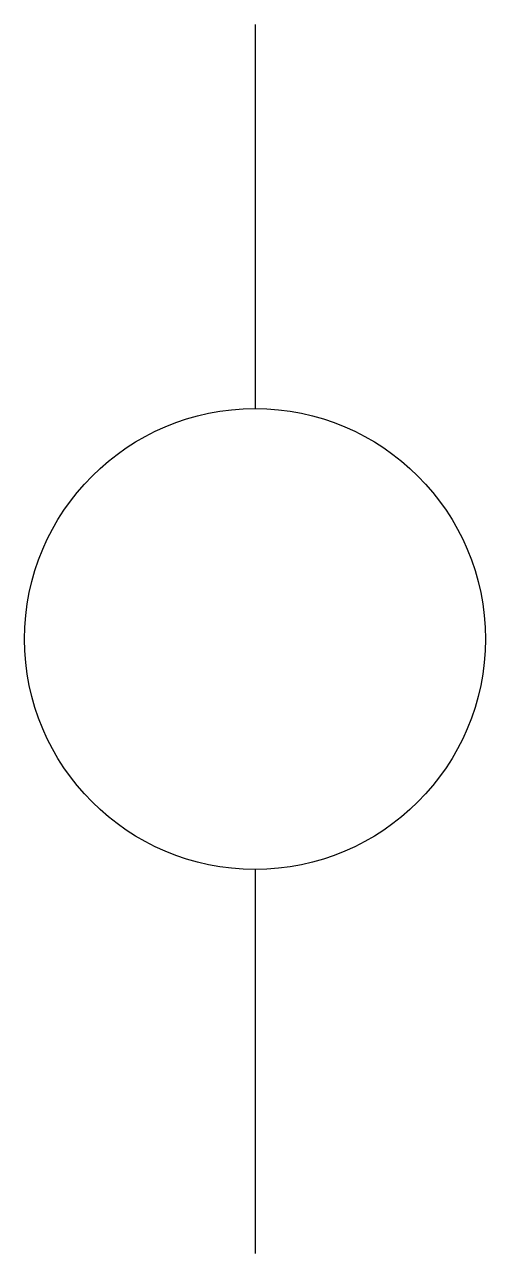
# Model space of a CAD drawing. Header units: millimetres. Extents: x -0.75 to 0.75, y -4 to 0.
import ezdxf

# ---------------------------------------------------------------- set-up
doc = ezdxf.new("R2010")
doc.units = ezdxf.units.MM
doc.layers.add('EPLAN300', color=5, linetype='Continuous', lineweight=25)

msp = doc.modelspace()

# ---------------------------------------------------------------- linework, layer by layer
at = {"layer": 'EPLAN300', "linetype": 'Continuous', "lineweight": 25, "ltscale": 4}
msp.add_line((0, 0), (0, -1.25), dxfattribs=at)
at = {"layer": 'EPLAN300', "lineweight": 25, "ltscale": 4}
msp.add_line((0, -2.75), (0, -4), dxfattribs=at)
at = {"layer": 'EPLAN300', "linetype": 'Continuous', "lineweight": 25, "ltscale": 4}
msp.add_circle((0, -2), 0.75, dxfattribs=at)

doc.saveas('drawing.dxf')
